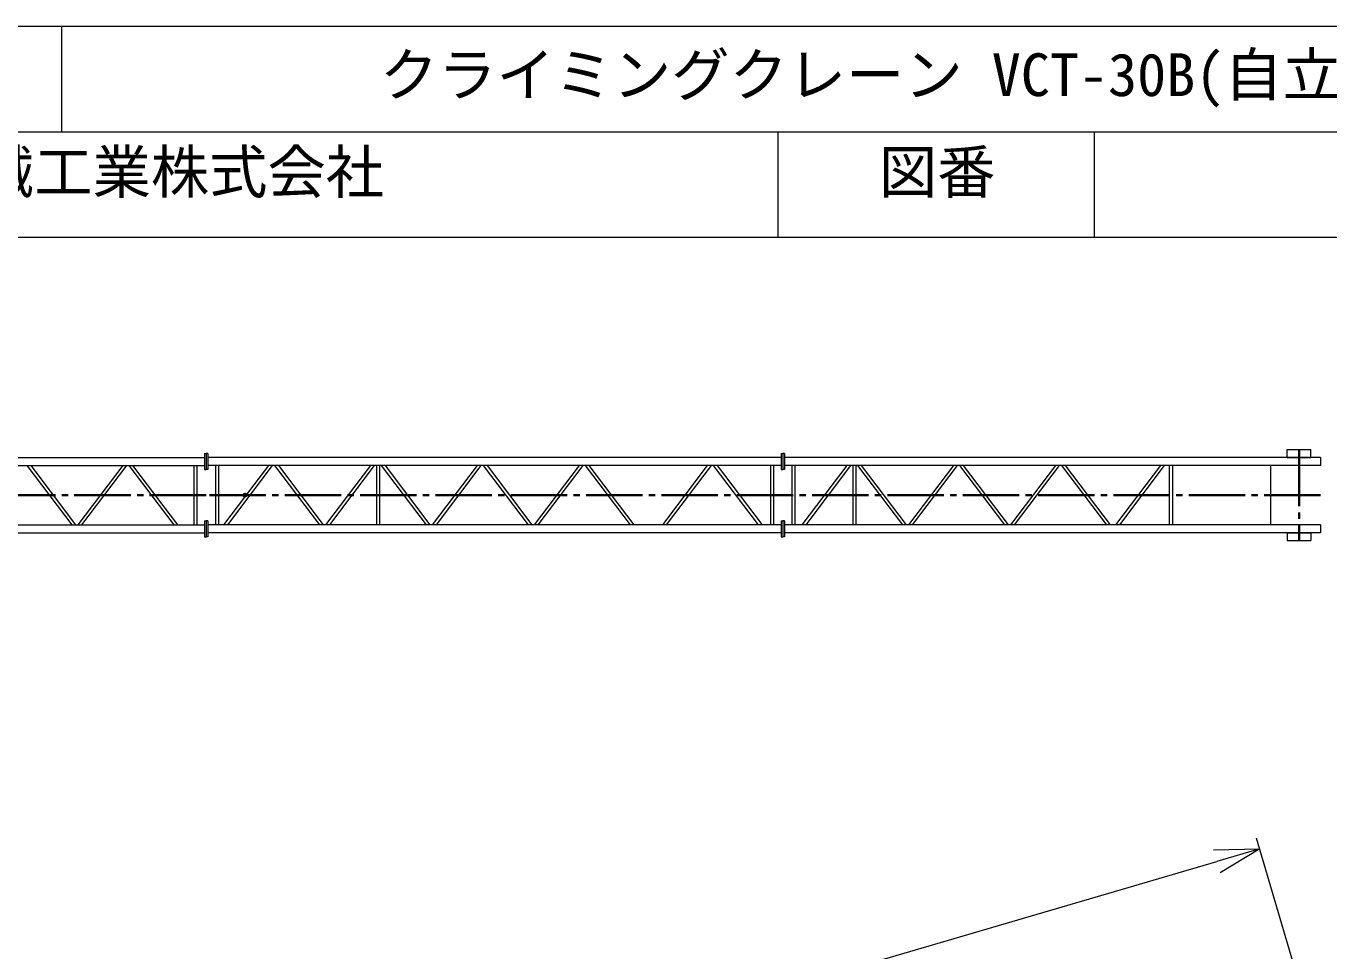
# Model space of a CAD drawing. Units: millimetres, scale not verified. Extents: x -21927 to 21954, y -30681 to 33451.
# Drawn here: x -7572 to 6957, y 23139 to 33451 of the extents above; entities that cross this region are included whole.
import ezdxf
from ezdxf.enums import TextEntityAlignment as Align

# ---------------------------------------------------------------- set-up
doc = ezdxf.new("R2010")
doc.units = ezdxf.units.MM
doc.header["$LTSCALE"] = 70
doc.linetypes.add('CHAIN2', pattern=[12, 9, -1, 1, -1])
for name, color, linetype, lineweight in [('0-4_05 寸法', 7, 'Continuous', 18), ('0-5_10 当社外形線', 3, 'Continuous', 18), ('0-6_12 当社中心線', 3, 'CHAIN2', 35)]:
    doc.layers.add(name, color=color, linetype=linetype, lineweight=lineweight)
doc.styles.add('ＭＳ ゴシック', font='')
doc.styles.get('ＭＳ ゴシック').set_extended_font_data('MS Gothic')

msp = doc.modelspace()

# ---------------------------------------------------------------- linework, layer by layer
at = {"layer": '0-4_05 寸法'}
for p, q in [((-7178.19, 33450.7), (-7178.19, 32271.46)), ((-12473.19, 32271.46), (12770.66, 32271.46)), ((812.66, 32271.46), (812.66, 31092.22)), ((4340.16, 32271.46), (4340.16, 31092.22)), ((6185.24, 24277.57), (5705.42, 24136.95)), ((6553.02, 23022.57), (6150.09, 24397.52)), ((-14926.89, 18090.62), (5705.42, 24136.95))]:
    msp.add_line(p, q, dxfattribs=at)
msp.add_lwpolyline([(-12473.19, 33450.7), (12770.66, 33450.7), (12770.66, 31092.22), (-12473.19, 31092.22)], close=True, dxfattribs=at)
msp.add_lwpolyline([(5667.74, 24265.52), (6185.24, 24277.57), (5743.1, 24008.39)], dxfattribs=at)
at = {"layer": '0-5_10 当社外形線'}
for p, q in [((-12736.36, 28640.36), (-5583.13, 28640.31)), ((-5583.13, 28685.76), (-5564.13, 28685.76)), ((-5564.13, 28685.76), (-5564.13, 28505.76)), ((-5564.13, 28685.76), (-5564.13, 28505.76)), ((-5545.13, 28685.76), (-5564.13, 28685.76)), ((846.47, 28640.26), (-5545.13, 28640.31)), ((846.47, 28685.72), (865.47, 28685.72)), ((865.47, 28685.72), (865.46, 28505.72)), ((865.47, 28685.72), (865.46, 28505.72)), ((865.47, 28685.72), (865.46, 28505.72)), ((865.47, 28685.72), (865.46, 28505.72)), ((884.46, 28685.73), (865.47, 28685.72)), ((6863.33, 28640.36), (884.46, 28640.4)), ((6491.3, 28640.93), (6491.3, 28727.94)), ((6491.3, 28727.94), (6755.35, 28727.94)), ((6491.3, 28640.93), (6755.35, 28640.93)), ((6755.35, 28640.93), (6755.35, 28727.94)), ((6863.33, 28640.36), (6863.33, 28551.84)), ((-12736.36, 28551.25), (-5583.14, 28551.2)), ((-7058.68, 27890.32), (-7559.74, 28551.22)), ((-7016.02, 27890.32), (-7517.06, 28551.22)), ((-6991.13, 27890.32), (-6490.09, 28551.22)), ((-6948.47, 27890.32), (-6447.42, 28551.22)), ((-5921.49, 27890.32), (-6422.54, 28551.22)), ((-5878.82, 27890.31), (-6379.87, 28551.22)), ((-5701.12, 28551.22), (-5701.14, 27890.32)), ((-5667.13, 28551.21), (-5667.13, 27890.32)), ((846.46, 28551.17), (-5545.13, 28551.21)), ((-5461.14, 28551.22), (-5461.14, 27890.32)), ((-5427.13, 28551.21), (-5427.14, 27890.31)), ((-5365.94, 27890.3), (-4864.88, 28551.2)), ((-5323.27, 27890.31), (-4822.21, 28551.2)), ((-4296.28, 27890.3), (-4797.33, 28551.2)), ((-4253.62, 27890.3), (-4754.66, 28551.2)), ((-4228.73, 27890.29), (-3727.68, 28551.19)), ((-4186.07, 27890.3), (-3685.02, 28551.19)), ((-3663.57, 28551.19), (-3663.58, 27890.3)), ((-3629.58, 28551.2), (-3629.57, 27890.29)), ((-3107.08, 27890.29), (-3608.13, 28551.19)), ((-3064.41, 27890.29), (-3565.46, 28551.19)), ((-3039.53, 27890.29), (-2538.47, 28551.19)), ((-2996.87, 27890.29), (-2495.81, 28551.19)), ((-1969.87, 27890.28), (-2470.92, 28551.19)), ((-1927.21, 27890.28), (-2428.26, 28551.19)), ((-1902.33, 27890.28), (-1401.28, 28551.18)), ((-1859.66, 27890.28), (-1358.61, 28551.18)), ((-832.68, 27890.28), (-1333.73, 28551.18)), ((-790.02, 27890.27), (-1291.06, 28551.18)), ((-473.14, 27890.41), (27.92, 28551.3)), ((-430.47, 27890.41), (70.58, 28551.31)), ((596.51, 27890.4), (95.46, 28551.31)), ((639.17, 27890.4), (138.13, 28551.31)), ((728.47, 28551.18), (728.46, 27890.28)), ((762.47, 28551.17), (762.47, 27890.27)), ((968.46, 28551.32), (968.46, 27890.42)), ((1002.46, 28551.31), (1002.45, 27890.41)), ((1082.61, 27890.39), (1583.66, 28551.29)), ((1125.27, 27890.4), (1626.32, 28551.29)), ((1647.77, 28551.29), (1647.76, 27890.39)), ((1681.76, 28551.29), (1681.76, 27890.39)), ((2204.26, 27890.39), (1703.21, 28551.29)), ((2246.92, 27890.39), (1745.87, 28551.29)), ((2271.81, 27890.39), (2772.86, 28551.29)), ((2314.47, 27890.39), (2815.52, 28551.29)), ((3341.46, 27890.38), (2840.41, 28551.29)), ((3384.12, 27890.38), (2883.07, 28551.29)), ((3409, 27890.38), (3910.06, 28551.28)), ((3451.67, 27890.38), (3952.73, 28551.28)), ((4478.65, 27890.38), (3977.6, 28551.27)), ((4521.32, 27890.37), (4020.28, 28551.28)), ((4580.38, 27890.38), (5081.43, 28551.28)), ((4623.05, 27890.38), (5124.1, 28551.28)), ((5176.64, 28551.28), (5176.63, 27890.38)), ((5210.63, 28551.27), (5210.63, 27890.37)), ((6303.32, 28551.27), (6303.32, 27890.37)), ((-5154.03, 28220.8), (-5111.33, 28220.8)), ((-5132.68, 28242.15), (-5132.68, 28199.45)), ((-5583.14, 27935.77), (-5564.13, 27935.76)), ((-5564.13, 27935.76), (-5564.14, 27755.76)), ((-5564.13, 27935.76), (-5564.14, 27755.76)), ((-5545.14, 27935.77), (-5564.13, 27935.76)), ((846.46, 27935.73), (865.46, 27935.72)), ((865.46, 27935.72), (865.46, 27755.72)), ((865.46, 27935.72), (865.46, 27755.72)), ((884.46, 27935.72), (865.46, 27935.72)), ((865.46, 27935.72), (865.46, 27755.72)), ((865.46, 27935.72), (865.46, 27755.72)), ((-12736.36, 27890.35), (-5583.13, 27890.31)), ((846.46, 27890.26), (-5545.14, 27890.3)), ((846.46, 27801.17), (-5545.14, 27801.21)), ((6863.33, 27890.36), (884.46, 27890.4)), ((6863.33, 27801.26), (884.46, 27801.3)), ((6491.3, 27800.71), (6491.3, 27713.69)), ((6491.3, 27800.71), (6755.35, 27800.71)), ((6755.35, 27800.71), (6755.35, 27713.69)), ((6863.33, 27890.36), (6863.33, 27801.84)), ((6491.3, 27713.69), (6755.35, 27713.69))]:
    msp.add_line(p, q, dxfattribs=at)
for points in [[(-5583.13, 28685.76), (-5583.14, 28505.76), (-5564.13, 28505.76)], [(-5545.13, 28685.76), (-5545.13, 28505.76), (-5564.13, 28505.76)], [(846.47, 28685.72), (846.46, 28505.73), (865.46, 28505.72)], [(884.46, 28685.73), (884.46, 28505.72), (865.46, 28505.72)], [(6863.33, 28551.26), (5332.63, 28551.27), (884.46, 28551.34)], [(-5583.14, 27935.77), (-5583.13, 27755.76), (-5564.14, 27755.76)], [(-5545.14, 27935.77), (-5545.14, 27755.76), (-5564.14, 27755.76)], [(846.46, 27935.73), (846.46, 27755.72), (865.46, 27755.72)], [(884.46, 27935.72), (884.46, 27755.72), (865.46, 27755.72)], [(-12736.36, 27890.35), (-12736.37, 27801.25), (-5583.13, 27801.21)]]:
    msp.add_lwpolyline(points, dxfattribs=at)
msp.add_circle((-5132.68, 28220.8), 21.35, dxfattribs=at)
at = {"layer": '0-6_12 当社中心線'}
for p, q in [((6623.32, 28727.91), (6623.33, 27713.69)), ((-5564.11, 28220.8), (-14970.34, 28220.8)), ((6863.33, 28220.8), (-5564.11, 28220.8))]:
    msp.add_line(p, q, dxfattribs=at)

# ---------------------------------------------------------------- texts
at = {"layer": '0-4_05 寸法', "style": 'ＭＳ ゴシック'}
for s, p in [('図面名称    \u3000\u3000\u3000\u3000\u3000\u3000クライミングクレーン VCT-30B(自立30m)', (-11423.19, 32527.39)), ('\u3000\u3000竹本機械工業株式会社      \u3000\u3000\u3000\u3000\u3000 図番     \u3000\u3000\u3000\u3000TZK0020', (-11379.85, 31444.06))]:
    msp.add_text(s, height=476.5, dxfattribs=at).set_placement(p, align=Align.BOTTOM_LEFT)

doc.saveas('drawing.dxf')
